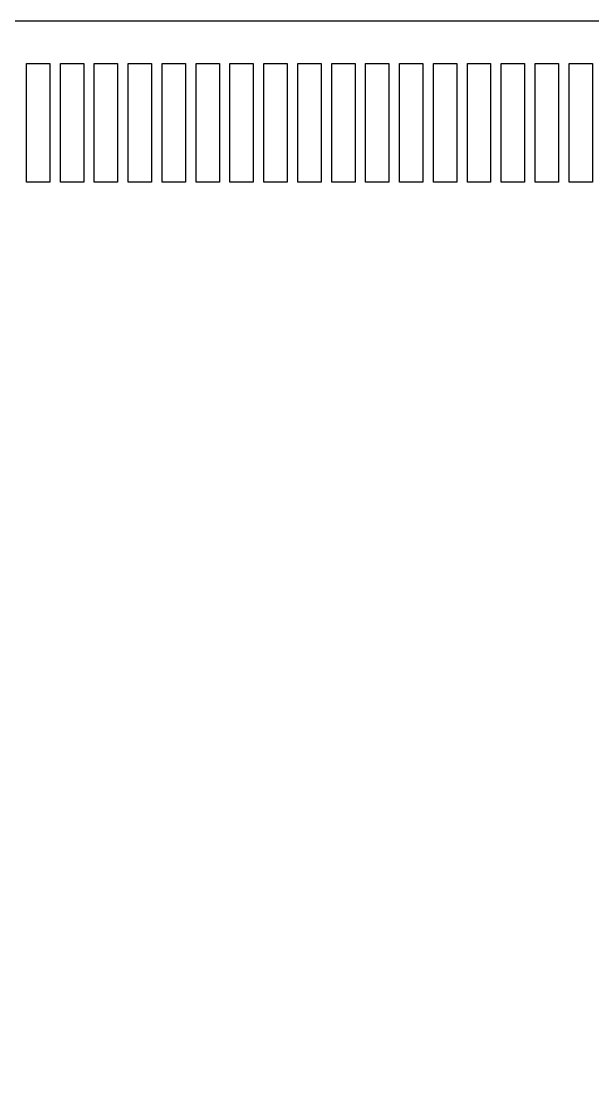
# Model space of a CAD drawing. Extents: x 0 to 119, y -50 to 0.
# Drawn here: x 35.02 to 48.51, y -24.99 to 0 of the extents above; entities that cross this region are included whole.
import ezdxf

# ---------------------------------------------------------------- set-up
doc = ezdxf.new("R2010")
doc.units = 0
doc.header["$MEASUREMENT"] = 0
doc.layers.add('OUTLINE', color=1, linetype='CONTINUOUS')
doc.layers.add('PINS', color=80, linetype='CONTINUOUS')

msp = doc.modelspace()

# ---------------------------------------------------------------- linework, layer by layer
at = {"layer": 'OUTLINE'}
msp.add_lwpolyline([(119.3, 0), (95.88, 0), (95.88, -5.2, -1), (93.48, -5.2), (93.48, 0), (66.85, 0), (66.85, -6.4), (52.45, -6.4), (52.45, 0), (29.03, 0), (29.03, -5.2, -1), (26.63, -5.2), (26.63, 0), (0, 0), (0, -50), (119.3, -50)], format="xyb", close=True, dxfattribs=at)
at = {"layer": 'PINS'}
for points in [[(35.7, -1), (35.7, -3.8), (35.15, -3.8), (35.15, -1)], [(36.5, -1), (36.5, -3.8), (35.95, -3.8), (35.95, -1)], [(37.3, -1), (37.3, -3.8), (36.75, -3.8), (36.75, -1)], [(38.1, -1), (38.1, -3.8), (37.55, -3.8), (37.55, -1)], [(38.9, -1), (38.9, -3.8), (38.35, -3.8), (38.35, -1)], [(39.7, -1), (39.7, -3.8), (39.15, -3.8), (39.15, -1)], [(40.5, -1), (40.5, -3.8), (39.95, -3.8), (39.95, -1)], [(41.3, -1), (41.3, -3.8), (40.75, -3.8), (40.75, -1)], [(42.1, -1), (42.1, -3.8), (41.55, -3.8), (41.55, -1)], [(42.9, -1), (42.9, -3.8), (42.35, -3.8), (42.35, -1)], [(43.7, -1), (43.7, -3.8), (43.15, -3.8), (43.15, -1)], [(44.5, -1), (44.5, -3.8), (43.95, -3.8), (43.95, -1)], [(45.3, -1), (45.3, -3.8), (44.75, -3.8), (44.75, -1)], [(46.1, -1), (46.1, -3.8), (45.55, -3.8), (45.55, -1)], [(46.9, -1), (46.9, -3.8), (46.35, -3.8), (46.35, -1)], [(47.7, -1), (47.7, -3.8), (47.15, -3.8), (47.15, -1)], [(48.5, -1), (48.5, -3.8), (47.95, -3.8), (47.95, -1)]]:
    msp.add_lwpolyline(points, close=True, dxfattribs=at)

doc.saveas('drawing.dxf')
